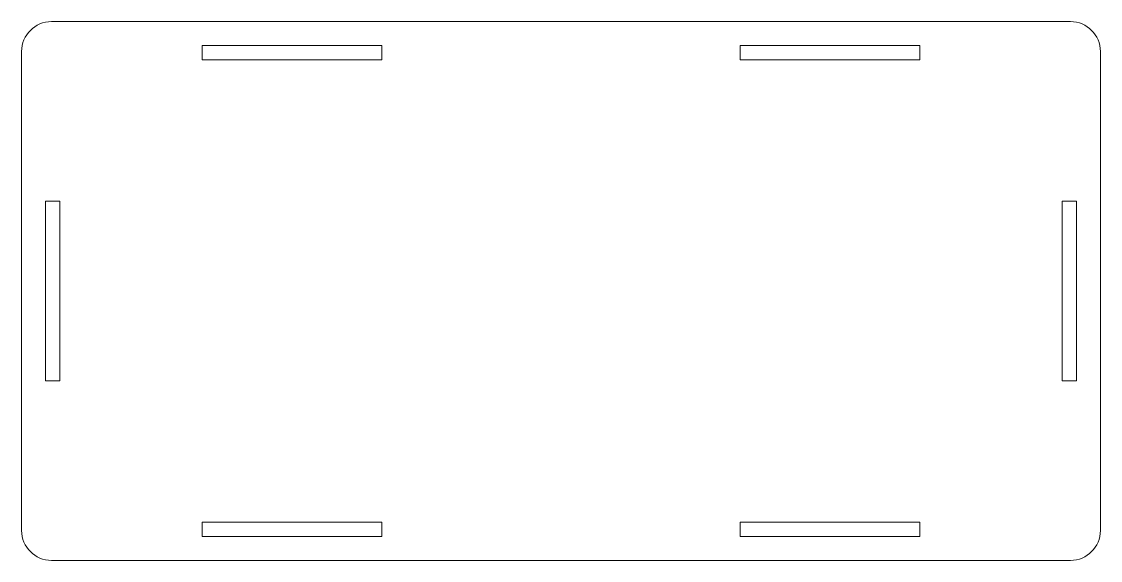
# Model space of a CAD drawing. Header units: millimetres. Extents: x -114 to 68, y -982 to -634.
# Drawn here: x -113.4 to 66.6, y -816.1 to -726.1 of the extents above; entities that cross this region are included whole.
import ezdxf

# ---------------------------------------------------------------- set-up
doc = ezdxf.new("R2010")
doc.units = ezdxf.units.MM
doc.header["$MEASUREMENT"] = 0
doc.layers.add('Layer 1', color=7, linetype='Continuous')

msp = doc.modelspace()

# ---------------------------------------------------------------- linework, layer by layer
at = {"layer": 'Layer 1', "color": 250, "lineweight": 20}
for points in [[(-83.2831, -732.4804), (-53.2831, -732.4804), (-53.2831, -730.0804), (-83.2831, -730.0804), (-83.2831, -732.4804)], [(-83.2831, -732.4804), (-53.2831, -732.4804), (-53.2831, -730.0804), (-83.2831, -730.0804), (-83.2831, -732.4804)], [(6.4549, -732.4804), (36.4549, -732.4804), (36.4549, -730.0804), (6.4549, -730.0804), (6.4549, -732.4804)], [(6.4549, -732.4804), (36.4549, -732.4804), (36.4549, -730.0804), (6.4549, -730.0804), (6.4549, -732.4804)], [(-83.2831, -812.0804), (-53.2831, -812.0804), (-53.2831, -809.6804), (-83.2831, -809.6804), (-83.2831, -812.0804)], [(-83.2831, -812.0804), (-53.2831, -812.0804), (-53.2831, -809.6804), (-83.2831, -809.6804), (-83.2831, -812.0804)], [(6.4549, -812.0804), (36.4549, -812.0804), (36.4549, -809.6804), (6.4549, -809.6804), (6.4549, -812.0804)], [(6.4549, -812.0804), (36.4549, -812.0804), (36.4549, -809.6804), (6.4549, -809.6804), (6.4549, -812.0804)]]:
    msp.add_lwpolyline(points, close=True, dxfattribs=at)
at = {"layer": 'Layer 1', "color": 230, "lineweight": 20}
msp.add_open_spline([(61.5859, -726.0804), (61.5859, -726.0804), (-108.4141, -726.0804), (-108.4141, -726.0804), (-111.1641, -726.0804), (-113.4141, -728.3305), (-113.4141, -731.0805), (-113.4141, -731.0805), (-113.4141, -811.0803), (-113.4141, -811.0803), (-113.4141, -813.8303), (-111.1641, -816.0804), (-108.4141, -816.0804), (-108.4141, -816.0804), (61.5859, -816.0804), (61.5859, -816.0804), (64.3359, -816.0804), (66.5859, -813.8303), (66.5859, -811.0803), (66.5859, -811.0803), (66.5859, -731.0805), (66.5859, -731.0805), (66.5859, -728.3305), (64.3359, -726.0804), (61.5859, -726.0804)], degree=3, knots=[0, 0, 0, 0, 0.125, 0.125, 0.125, 0.25, 0.25, 0.25, 0.375, 0.375, 0.375, 0.5, 0.5, 0.5, 0.625, 0.625, 0.625, 0.75, 0.75, 0.75, 0.875, 0.875, 0.875, 1, 1, 1, 1], dxfattribs=at)
msp.add_open_spline([(61.5859, -726.0804), (61.5859, -726.0804), (-108.4141, -726.0804), (-108.4141, -726.0804), (-111.1641, -726.0804), (-113.4141, -728.3305), (-113.4141, -731.0805), (-113.4141, -731.0805), (-113.4141, -811.0803), (-113.4141, -811.0803), (-113.4141, -813.8303), (-111.1641, -816.0804), (-108.4141, -816.0804), (-108.4141, -816.0804), (61.5859, -816.0804), (61.5859, -816.0804), (64.3359, -816.0804), (66.5859, -813.8303), (66.5859, -811.0803), (66.5859, -811.0803), (66.5859, -731.0805), (66.5859, -731.0805), (66.5859, -728.3305), (64.3359, -726.0804), (61.5859, -726.0804)], degree=3, knots=[0, 0, 0, 0, 0.125, 0.125, 0.125, 0.25, 0.25, 0.25, 0.375, 0.375, 0.375, 0.5, 0.5, 0.5, 0.625, 0.625, 0.625, 0.75, 0.75, 0.75, 0.875, 0.875, 0.875, 1, 1, 1, 1], dxfattribs=at)
at = {"layer": 'Layer 1', "color": 250, "lineweight": 20}
for points in [[(-107.0141, -756.0804), (-107.0141, -756.0804), (-107.0141, -786.0804), (-107.0141, -786.0804), (-107.0141, -786.0804), (-109.4141, -786.0804), (-109.4141, -786.0804), (-109.4141, -786.0804), (-109.4141, -756.0804), (-109.4141, -756.0804), (-109.4141, -756.0804), (-107.0141, -756.0804), (-107.0141, -756.0804)], [(-107.0141, -756.0804), (-107.0141, -756.0804), (-107.0141, -786.0804), (-107.0141, -786.0804), (-107.0141, -786.0804), (-109.4141, -786.0804), (-109.4141, -786.0804), (-109.4141, -786.0804), (-109.4141, -756.0804), (-109.4141, -756.0804), (-109.4141, -756.0804), (-107.0141, -756.0804), (-107.0141, -756.0804)], [(62.5859, -756.0804), (62.5859, -756.0804), (62.5859, -786.0804), (62.5859, -786.0804), (62.5859, -786.0804), (60.1859, -786.0804), (60.1859, -786.0804), (60.1859, -786.0804), (60.1859, -756.0804), (60.1859, -756.0804), (60.1859, -756.0804), (62.5859, -756.0804), (62.5859, -756.0804)]]:
    msp.add_open_spline(points, degree=3, knots=[0, 0, 0, 0, 0.25, 0.25, 0.25, 0.5, 0.5, 0.5, 0.75, 0.75, 0.75, 1, 1, 1, 1], dxfattribs=at)

doc.saveas('drawing.dxf')
